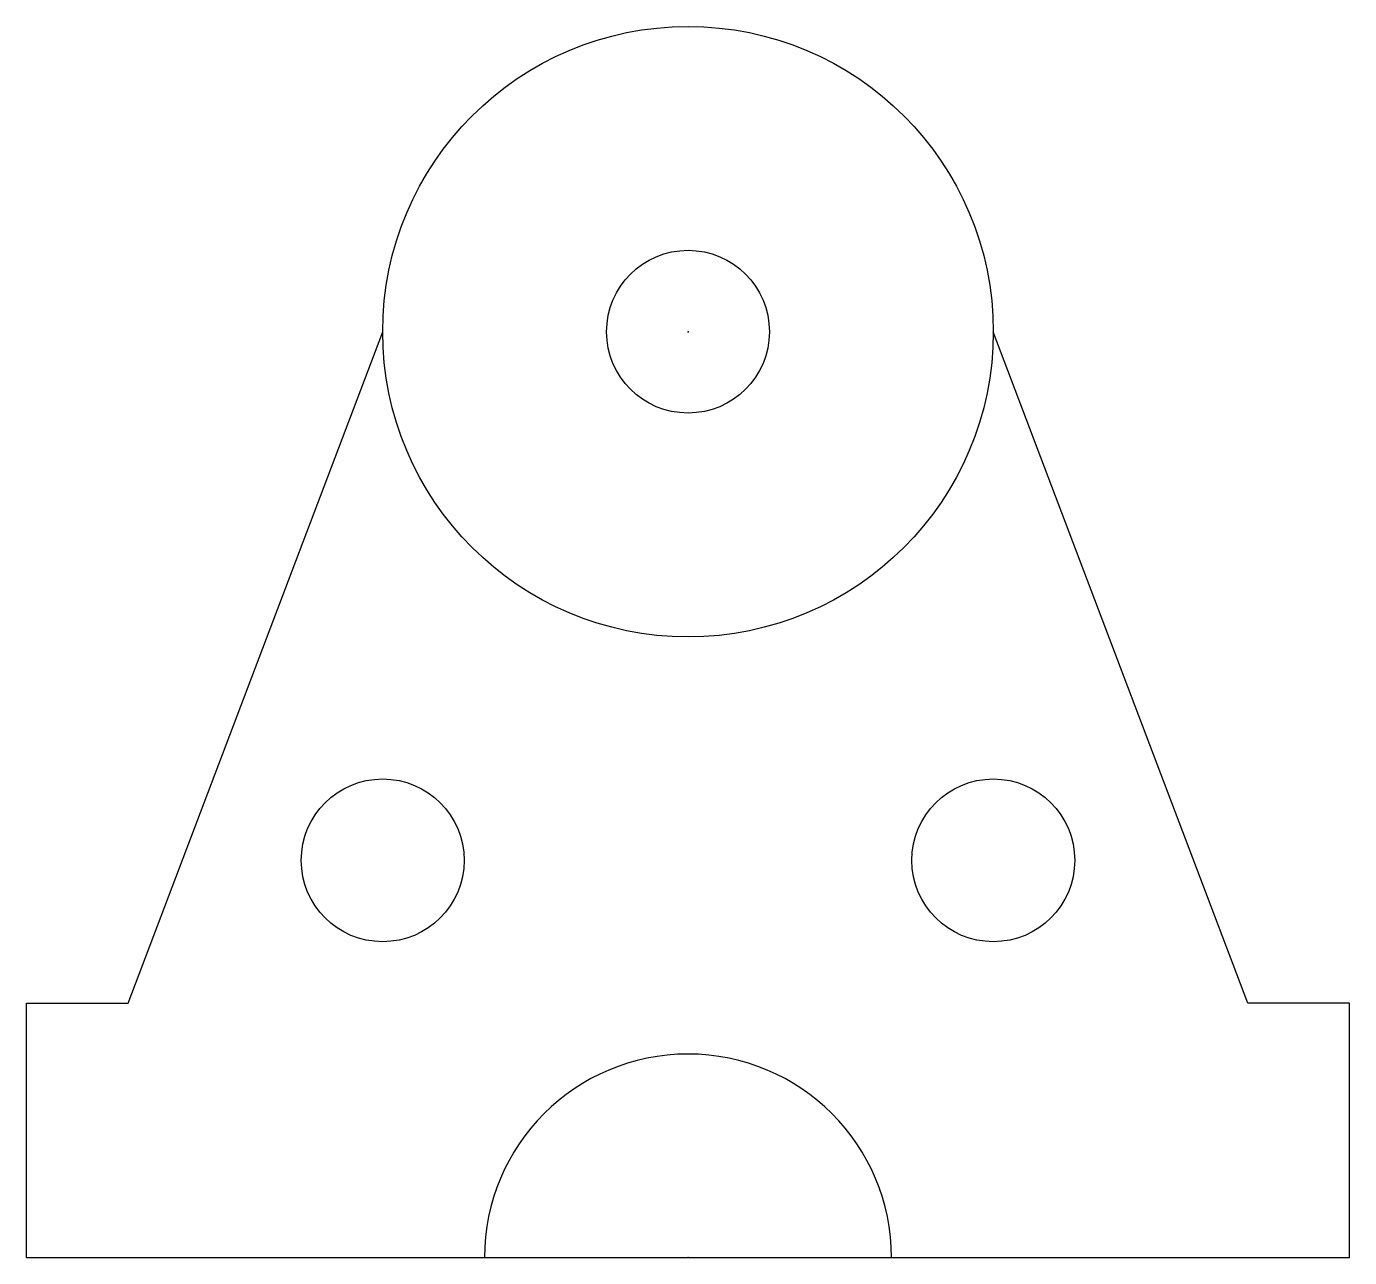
# Model space of a CAD drawing. Header units: inches. Extents: x 50 to 180, y 50 to 171.
import ezdxf

# ---------------------------------------------------------------- set-up
doc = ezdxf.new("R2010")
doc.units = ezdxf.units.IN
doc.header["$MEASUREMENT"] = 0

msp = doc.modelspace()

# ---------------------------------------------------------------- linework, layer by layer
for p, q in [((60, 75), (85, 141)), ((170, 75), (145, 141)), ((50, 50), (50, 75)), ((50, 75), (60, 75)), ((180, 75), (170, 75)), ((180, 50), (180, 75)), ((50, 50), (180, 50))]:
    msp.add_line(p, q)
for centre, radius in [((115, 141), 30), ((115, 141), 8), ((85, 89.04), 8), ((145, 89.04), 8)]:
    msp.add_circle(centre, radius)
msp.add_arc((115, 50), 20, 0, 180)
for p in [(115, 141), (115, 50), (115, 50), (115, 50)]:
    msp.add_point(p)

doc.saveas('drawing.dxf')
